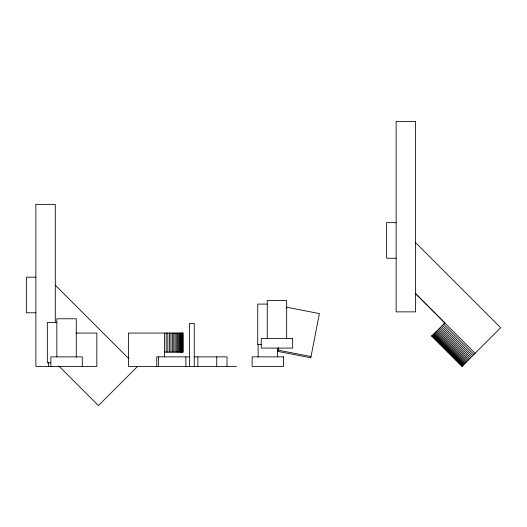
<?xml version="1.0" encoding="UTF-8"?>
<svg xmlns="http://www.w3.org/2000/svg" width="527" height="527" viewBox="0 0 527 527"><rect width="100%" height="100%" fill="white"/><g stroke="black" fill="none" stroke-linecap="round" stroke-linejoin="round"><path stroke-width="0.79" d="M278.77 347.886L278.078 351.437L310.798 357.793L319.388 313.591L286.675 307.234L286.405 308.605M137.066 366.93L98.417 405.586L58.747 365.916M431.699 336.094L444.814 322.979M462.001 366.39L500.65 327.741L415.256 242.348M396.146 222.657L386.627 222.657L386.627 258.237L396.146 258.237M35.876 277.182L26.35 277.182L26.35 312.761L35.876 312.761M267.248 304.092L257.723 304.092L257.723 344.467L261.695 344.467M56.85 322.399L47.331 322.399L47.331 362.774L50.506 362.774M75.901 333.064L96.856 333.064L96.823 366.39L35.876 366.39L35.876 204.357L55.295 204.357L55.295 322.801M164.529 352.108L183.073 352.108L183.014 333.064L128.417 333.064L128.417 366.39L236.399 366.39M190.01 356.871L156.736 356.871L156.736 366.39M194.081 356.871L227.025 356.871L227.025 366.39M278.322 350.198L311.035 356.555M415.843 293.802L444.946 322.906M415.256 293.42L475.11 353.281M443.629 324.164L473.931 354.46M442.476 325.317L472.778 355.613M441.362 326.43L471.665 356.733M440.289 327.504L470.585 357.807M439.261 328.532L469.557 358.834M438.28 329.507L468.582 359.809M437.357 330.429L467.66 360.731M436.494 331.299L466.797 361.594M435.691 332.096L465.993 362.398M434.953 332.833L465.255 363.136M434.288 333.505L464.59 363.801M433.695 334.098L463.991 364.401M433.168 334.619L463.47 364.921M432.726 335.067L463.022 365.369M432.357 335.435L462.66 365.731M432.068 335.719L462.37 366.021M431.863 335.93L462.166 366.225M431.738 336.048L462.041 366.351M55.295 285.166L128.95 358.815M286.675 338.565L286.675 300.476L267.248 300.476L267.248 338.565M277.551 348.143L277.551 356.871M258.125 344.171L258.125 356.871M216.729 356.871L216.729 366.39M197.875 356.871L197.875 366.39M194.259 366.39L194.259 323.538L189.496 323.538L189.496 366.39M185.879 356.871L185.879 366.39M182.843 333.064L182.843 352.108M182.553 333.064L182.553 352.108M182.144 333.064L182.144 352.108M181.624 333.064L181.624 352.108M180.998 333.064L180.998 352.108M180.26 333.064L180.26 352.108M179.417 333.064L179.417 352.108M178.469 333.064L178.469 352.108M177.428 333.064L177.428 352.108M176.295 333.064L176.295 352.108M175.069 333.064L175.069 352.108M173.765 333.064L173.765 352.108M172.382 333.064L172.382 352.108M170.932 333.064L170.932 352.108M169.411 333.064L169.411 352.108M167.836 333.064L167.836 352.108M166.203 333.064L166.203 352.108M164.529 333.064L164.529 356.871M158.601 356.871L158.601 366.39M82.278 366.39L82.278 356.871L50.855 356.871L50.855 366.39M76.277 357.201L76.277 318.782L56.85 318.782L56.85 356.871M48.57 362.326L48.57 366.39M415.572 121.414L396.146 121.414L396.146 311.865L415.572 311.865L415.572 121.414M292.669 338.565L261.247 338.565L261.247 348.09L292.669 348.09L292.669 338.565M283.546 356.871L252.123 356.871L252.123 366.39L283.546 366.39L283.546 356.871"/></g></svg>
